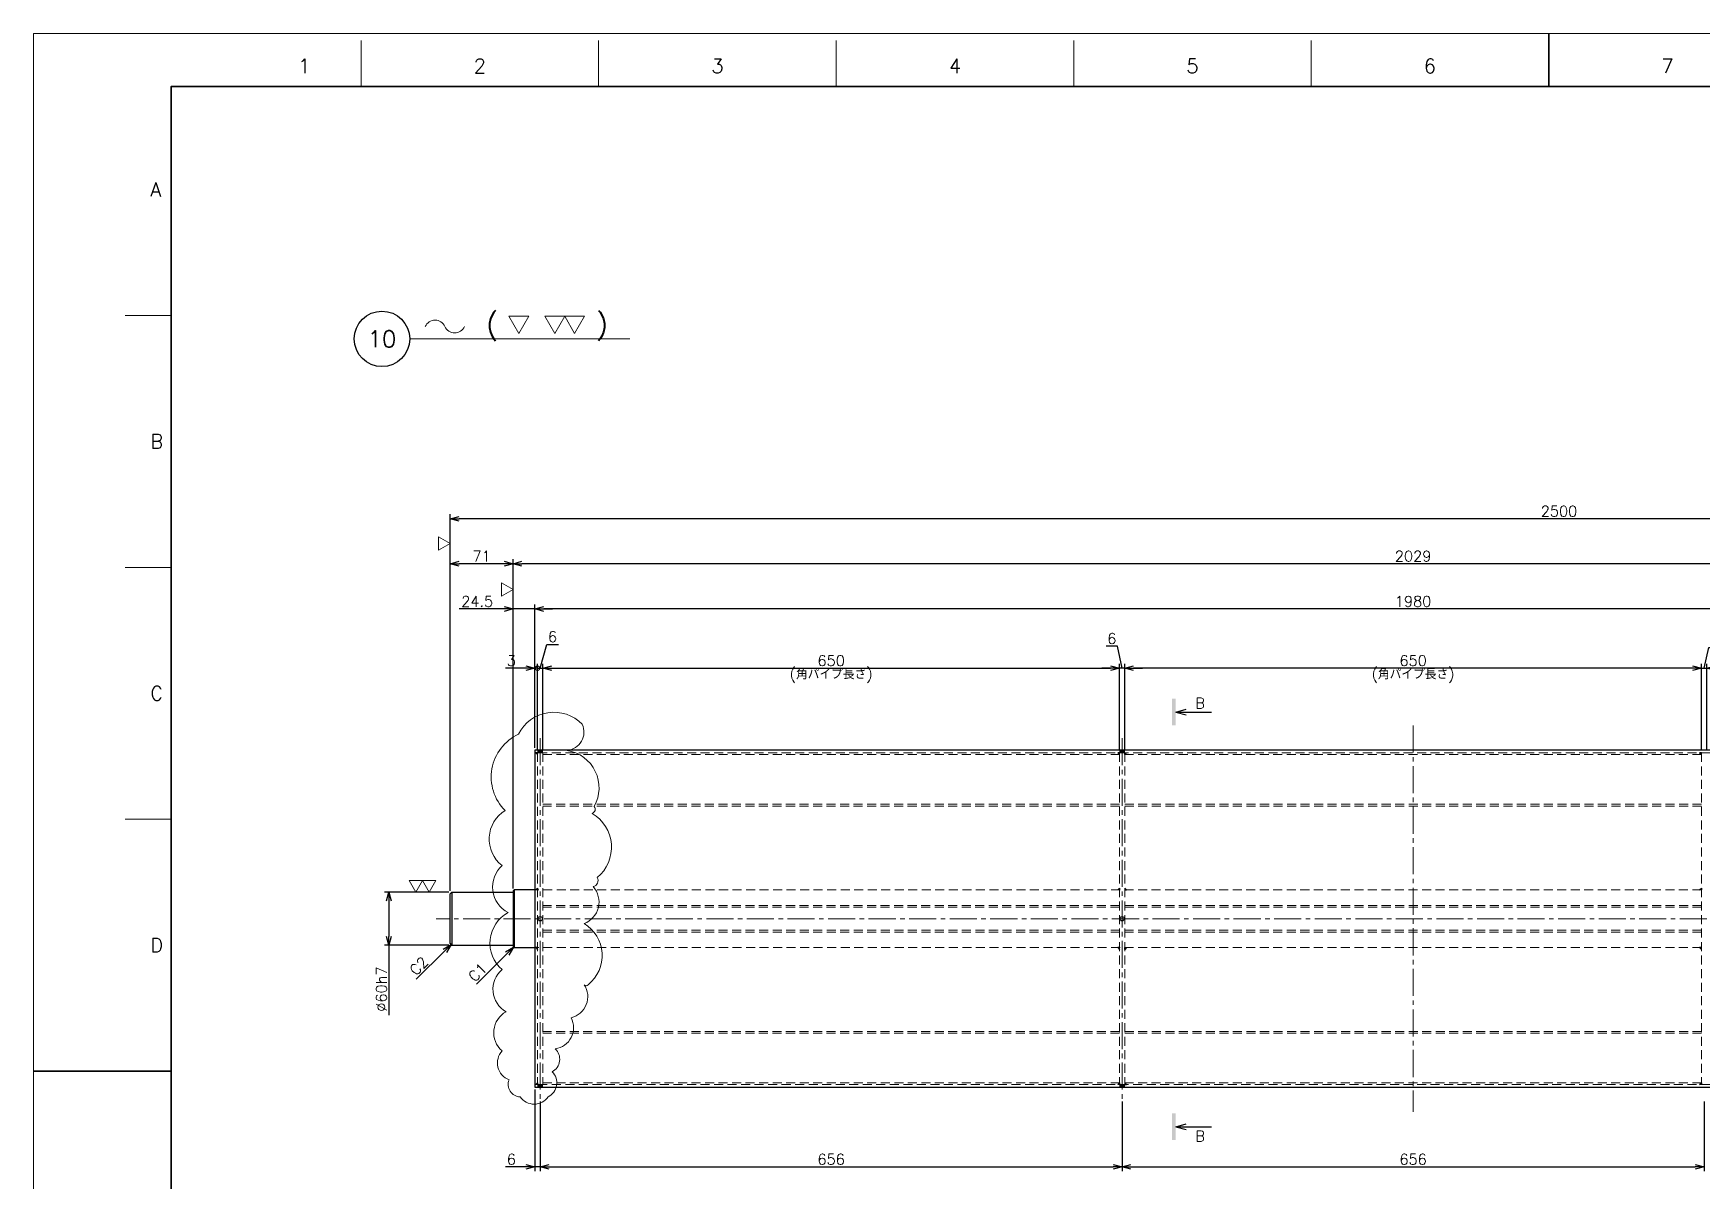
# Model space of a CAD drawing. Header units: millimetres. Extents: x 0 to 3313, y -19 to 2332.
# Drawn here: x 0 to 1881, y 1038 to 2332 of the extents above; entities that cross this region are included whole.
import ezdxf
from ezdxf import colors
from ezdxf.entities.mleader import LeaderData, LeaderLine
from ezdxf.enums import TextEntityAlignment as Align
from ezdxf.math import Vec2, Vec3

# ---------------------------------------------------------------- set-up
doc = ezdxf.new("R2010")
doc.units = ezdxf.units.MM
doc.header["$LTSCALE"] = 1.6
doc.header["$PDMODE"] = 99
doc.header["$PDSIZE"] = 1
doc.linetypes.add('CENTER2', pattern=[28.575, 19.05, -3.175, 3.175, -3.175])
doc.linetypes.add('HIDDEN', pattern=[9.525, 6.35, -3.175])
for name, color, linetype, lineweight in [('02_SLIM', 4, 'Continuous', 13), ('04_HIDDEN', 2, 'HIDDEN', 13), ('05_CENTER', 4, 'CENTER2', 13), ('07_TEXT', 3, 'Continuous', 13), ('08_DIM', 3, 'Continuous', 13), ('90_FRAME', 5, 'Continuous', 35)]:
    doc.layers.add(name, color=color, linetype=linetype, lineweight=lineweight)
doc.layers.add('91_BLANK', color=5, linetype='Continuous', lineweight=0, plot=False)
doc.styles.add('KSS_TXT', font='txt.shx', dxfattribs={"bigfont": 'extfont2.shx'})
doc.styles.get("Standard").update_dxf_attribs({"font": 'txt.shx', "bigfont": 'extfont2.shx'})
doc.dimstyles.new('KSS_DIM', dxfattribs={"dimscale": 4, "dimtxt": 3, "dimasz": 2.5, "dimexe": 1.25, "dimexo": 0.625, "dimtad": 1, "dimdsep": 46, "dimtxsty": 'KSS_TXT', "dimblk": 'OPEN30', "dimcen": 0, "dimazin": 2, "dimtfac": 0.75, "dimtmove": 0, "dimatfit": 3, "dimldrblk": 'OPEN30', "dimfxl": 1.25, "dimtolj": 1, "dimarcsym": 0})

# ---------------------------------------------------------------- blocks, each defined once
blk = doc.blocks.new('AM_BALLOON1')
at = {"transparency": 16777216}
blk.add_circle((0, 0), 5, dxfattribs=at)
blk.add_attdef('B_NUMBER', text='', height=3, dxfattribs=at).set_placement((0, 0), align=Align.MIDDLE_CENTER)
blk = doc.blocks.new('_OPEN')
at = {"color": 0, "linetype": 'ByBlock'}
for p, q in [((-1, 0.17), (0, 0)), ((0, 0), (-1, -0.17)), ((0, 0), (-1, 0))]:
    blk.add_line(p, q, dxfattribs=at)
blk = doc.blocks.new('A$C67F20274_1_1')
h = blk.add_hatch(color=3)
h.dxf.hatch_style = 1
h.paths.add_polyline_path([(0, -2), (0, 0), (-2, 0)])
at = {"color": 3}
blk.add_lwpolyline([(0, 0), (-2, 0), (-2, 0), (0, -2)], close=True, dxfattribs=at)
blk = doc.blocks.new('_Open30')
at = {"color": 0, "linetype": 'ByBlock', "lineweight": -2}
for p, q in [((-1, 0.27), (0, 0)), ((0, 0), (-1, -0.27)), ((0, 0), (-1, 0))]:
    blk.add_line(p, q, dxfattribs=at)
blk = doc.blocks.new('*D155')
at = {"layer": '08_DIM', "color": 0, "lineweight": -2, "transparency": 16777216}
for p, q in [((540.8, 1367.6), (540.8, 1738.8)), ((2559.8, 1733.8), (550.8, 1733.8)), ((2569.8, 1367.6), (2569.8, 1738.8))]:
    blk.add_line(p, q, dxfattribs=at)
at = {"layer": 'Defpoints', "color": 0, "transparency": 16777216}
for p in [(540.8, 1733.8), (540.8, 1365.1), (2569.8, 1365.1)]:
    blk.add_point(p, dxfattribs=at)
at = {"layer": '08_DIM', "color": 0, "lineweight": -2, "transparency": 16777216, "xscale": 10, "yscale": 10, "zscale": 10, "rotation": 180}
blk.add_blockref('_Open30', (540.8, 1733.8), dxfattribs=at)
at = {"layer": '08_DIM', "color": 0, "lineweight": -2, "transparency": 16777216, "xscale": 10, "yscale": 10, "zscale": 10}
blk.add_blockref('_Open30', (2569.8, 1733.8), dxfattribs=at)
at = {"layer": '08_DIM', "color": 0, "transparency": 16777216, "insert": (1555.3, 1742.3), "char_height": 12, "attachment_point": 5, "style": 'KSS_TXT'}
blk.add_mtext('\\A1;2029', dxfattribs=at)
blk = doc.blocks.new('*D158')
at = {"layer": '08_DIM', "color": 0, "lineweight": -2, "transparency": 16777216}
for p, q in [((469.8, 1365.1), (469.8, 1789.5)), ((2969.8, 1364), (2969.8, 1789.5)), ((2959.8, 1784.5), (479.8, 1784.5))]:
    blk.add_line(p, q, dxfattribs=at)
at = {"layer": 'Defpoints', "color": 0, "transparency": 16777216}
for p in [(469.8, 1784.5), (469.8, 1362.6), (2969.8, 1361.5)]:
    blk.add_point(p, dxfattribs=at)
at = {"layer": '08_DIM', "color": 0, "lineweight": -2, "transparency": 16777216, "xscale": 10, "yscale": 10, "zscale": 10, "rotation": 180}
blk.add_blockref('_Open30', (469.8, 1784.5), dxfattribs=at)
at = {"layer": '08_DIM', "color": 0, "lineweight": -2, "transparency": 16777216, "xscale": 10, "yscale": 10, "zscale": 10}
blk.add_blockref('_Open30', (2969.8, 1784.5), dxfattribs=at)
at = {"layer": '08_DIM', "color": 0, "transparency": 16777216, "insert": (1719.8, 1793), "char_height": 12, "attachment_point": 5, "style": 'KSS_TXT'}
blk.add_mtext('\\A1;2500', dxfattribs=at)
blk = doc.blocks.new('*D160')
at = {"layer": '08_DIM', "color": 0, "lineweight": -2, "transparency": 16777216}
for p, q in [((565.3, 1526.1), (565.3, 1687.8)), ((2535.3, 1682.8), (575.3, 1682.8)), ((2545.3, 1526.1), (2545.3, 1687.8))]:
    blk.add_line(p, q, dxfattribs=at)
at = {"layer": 'Defpoints', "color": 0, "transparency": 16777216}
for p in [(565.3, 1682.8), (565.3, 1523.6), (2545.3, 1523.6)]:
    blk.add_point(p, dxfattribs=at)
at = {"layer": '08_DIM', "color": 0, "lineweight": -2, "transparency": 16777216, "xscale": 10, "yscale": 10, "zscale": 10, "rotation": 180}
blk.add_blockref('_Open30', (565.3, 1682.8), dxfattribs=at)
at = {"layer": '08_DIM', "color": 0, "lineweight": -2, "transparency": 16777216, "xscale": 10, "yscale": 10, "zscale": 10}
blk.add_blockref('_Open30', (2545.3, 1682.8), dxfattribs=at)
at = {"layer": '08_DIM', "color": 0, "transparency": 16777216, "insert": (1555.3, 1691.3), "char_height": 12, "attachment_point": 5, "style": 'KSS_TXT'}
blk.add_mtext('\\A1;1980', dxfattribs=at)
blk = doc.blocks.new('_DotSmall')
at = {"color": 0, "linetype": 'ByBlock', "const_width": 0.5}
blk.add_lwpolyline([(-0.0625, 0, 1), (0.0625, 0, 1)], format="xyb", close=True, dxfattribs=at)
blk = doc.blocks.new('*D162')
at = {"layer": '08_DIM', "color": 0, "lineweight": -2, "transparency": 16777216}
for p, q in [((565.3, 1526.1), (565.3, 1621)), ((568.3, 1523.1), (568.3, 1621)), ((555.3, 1616), (532.3, 1616)), ((568.3, 1616), (565.3, 1616)), ((568.3, 1616), (578.3, 1616))]:
    blk.add_line(p, q, dxfattribs=at)
at = {"layer": 'Defpoints', "color": 0, "transparency": 16777216}
for p in [(565.3, 1616), (565.3, 1523.6), (568.3, 1520.6)]:
    blk.add_point(p, dxfattribs=at)
at = {"layer": '08_DIM', "color": 0, "lineweight": -2, "transparency": 16777216, "xscale": 10, "yscale": 10, "zscale": 10}
blk.add_blockref('_Open30', (565.3, 1616), dxfattribs=at)
at = {"layer": '08_DIM', "color": 0, "lineweight": -2, "transparency": 16777216, "xscale": 10, "yscale": 10, "zscale": 10, "rotation": 180}
blk.add_blockref('_DotSmall', (568.3, 1616), dxfattribs=at)
at = {"layer": '08_DIM', "color": 0, "transparency": 16777216, "insert": (538.8, 1624.5), "char_height": 12, "attachment_point": 5, "style": 'KSS_TXT'}
blk.add_mtext('\\A1;3', dxfattribs=at)
blk = doc.blocks.new('*D163')
at = {"layer": '08_DIM', "color": 0, "lineweight": -2, "transparency": 16777216}
for p, q in [((468.3, 1363.6), (395.8, 1363.6)), ((400.8, 1353.6), (400.8, 1313.6)), ((468.3, 1303.6), (395.8, 1303.6)), ((400.8, 1303.6), (400.8, 1224.7))]:
    blk.add_line(p, q, dxfattribs=at)
at = {"layer": 'Defpoints', "color": 0, "transparency": 16777216}
for p in [(400.8, 1363.6), (470.8, 1363.6), (470.8, 1303.6)]:
    blk.add_point(p, dxfattribs=at)
at = {"layer": '08_DIM', "color": 0, "lineweight": -2, "transparency": 16777216, "xscale": 10, "yscale": 10, "zscale": 10}
for p, rotation in [((400.8, 1363.6), 90), ((400.8, 1303.6), 270)]:
    blk.add_blockref('_Open30', p, dxfattribs=dict(at, rotation=rotation))
at = {"layer": '08_DIM', "color": 0, "transparency": 16777216, "insert": (392.3, 1254.2), "char_height": 12, "attachment_point": 5, "rotation": 90, "style": 'KSS_TXT'}
blk.add_mtext('\\A1;%%C60h7', dxfattribs=at)
blk = doc.blocks.new('*D164')
at = {"layer": '08_DIM', "color": 0, "lineweight": -2, "transparency": 16777216}
for p, q in [((469.8, 1365.1), (469.8, 1738.8)), ((530.8, 1733.8), (479.8, 1733.8)), ((540.8, 1367.6), (540.8, 1738.8))]:
    blk.add_line(p, q, dxfattribs=at)
at = {"layer": 'Defpoints', "color": 0, "transparency": 16777216}
for p in [(469.8, 1733.8), (469.8, 1362.6), (540.8, 1365.1)]:
    blk.add_point(p, dxfattribs=at)
at = {"layer": '08_DIM', "color": 0, "lineweight": -2, "transparency": 16777216, "xscale": 10, "yscale": 10, "zscale": 10, "rotation": 180}
blk.add_blockref('_Open30', (469.8, 1733.8), dxfattribs=at)
at = {"layer": '08_DIM', "color": 0, "lineweight": -2, "transparency": 16777216, "xscale": 10, "yscale": 10, "zscale": 10}
blk.add_blockref('_Open30', (540.8, 1733.8), dxfattribs=at)
at = {"layer": '08_DIM', "color": 0, "transparency": 16777216, "insert": (505.3, 1742.3), "char_height": 12, "attachment_point": 5, "style": 'KSS_TXT'}
blk.add_mtext('\\A1;71', dxfattribs=at)
blk = doc.blocks.new('*D165')
at = {"layer": '08_DIM', "color": 0, "lineweight": -2, "transparency": 16777216}
for p, q in [((571.3, 1616), (578.8, 1642.9)), ((578.8, 1642.9), (591.8, 1642.9)), ((568.3, 1523.1), (568.3, 1621)), ((574.3, 1523.1), (574.3, 1621)), ((568.3, 1616), (558.3, 1616)), ((568.3, 1616), (574.3, 1616)), ((568.3, 1616), (574.3, 1616)), ((584.3, 1616), (594.3, 1616))]:
    blk.add_line(p, q, dxfattribs=at)
at = {"layer": 'Defpoints', "color": 0, "transparency": 16777216}
for p in [(574.3, 1616), (568.3, 1520.6), (574.3, 1520.6)]:
    blk.add_point(p, dxfattribs=at)
at = {"layer": '08_DIM', "color": 0, "lineweight": -2, "transparency": 16777216, "xscale": 10, "yscale": 10, "zscale": 10}
blk.add_blockref('_DotSmall', (568.3, 1616), dxfattribs=at)
at = {"layer": '08_DIM', "color": 0, "lineweight": -2, "transparency": 16777216, "xscale": 10, "yscale": 10, "zscale": 10, "rotation": 180}
blk.add_blockref('_Open30', (574.3, 1616), dxfattribs=at)
at = {"layer": '08_DIM', "color": 0, "transparency": 16777216, "insert": (585.3, 1651.4), "char_height": 12, "attachment_point": 5, "style": 'KSS_TXT'}
blk.add_mtext('\\A1;6', dxfattribs=at)
blk = doc.blocks.new('*D166')
at = {"layer": '08_DIM', "color": 0, "lineweight": -2, "transparency": 16777216}
for p, q in [((1883.3, 1616), (1888.7, 1639.5)), ((1888.7, 1639.5), (1901.7, 1639.5)), ((1880.3, 1523.1), (1880.3, 1621)), ((1886.3, 1523.1), (1886.3, 1621)), ((1870.3, 1616), (1860.3, 1616)), ((1880.3, 1616), (1886.3, 1616)), ((1880.3, 1616), (1886.3, 1616)), ((1896.3, 1616), (1906.3, 1616))]:
    blk.add_line(p, q, dxfattribs=at)
at = {"layer": 'Defpoints', "color": 0, "transparency": 16777216}
for p in [(1886.3, 1616), (1880.3, 1520.6), (1886.3, 1520.6)]:
    blk.add_point(p, dxfattribs=at)
at = {"layer": '08_DIM', "color": 0, "lineweight": -2, "transparency": 16777216, "xscale": 10, "yscale": 10, "zscale": 10}
blk.add_blockref('_Open30', (1880.3, 1616), dxfattribs=at)
at = {"layer": '08_DIM', "color": 0, "lineweight": -2, "transparency": 16777216, "xscale": 10, "yscale": 10, "zscale": 10, "rotation": 180}
blk.add_blockref('_Open30', (1886.3, 1616), dxfattribs=at)
at = {"layer": '08_DIM', "color": 0, "transparency": 16777216, "insert": (1895.2, 1648), "char_height": 12, "attachment_point": 5, "style": 'KSS_TXT'}
blk.add_mtext('\\A1;6', dxfattribs=at)
blk = doc.blocks.new('*D171')
at = {"layer": '08_DIM', "color": 0, "lineweight": -2, "transparency": 16777216}
for p, q in [((1222.2, 1640.9), (1209.2, 1640.9)), ((1227.3, 1616), (1222.2, 1640.9)), ((1224.3, 1523.1), (1224.3, 1621)), ((1230.3, 1523.1), (1230.3, 1621)), ((1214.3, 1616), (1204.3, 1616)), ((1230.3, 1616), (1224.3, 1616)), ((1230.3, 1616), (1224.3, 1616)), ((1240.3, 1616), (1250.3, 1616))]:
    blk.add_line(p, q, dxfattribs=at)
at = {"layer": 'Defpoints', "color": 0, "transparency": 16777216}
for p in [(1224.3, 1616), (1224.3, 1520.6), (1230.3, 1520.6)]:
    blk.add_point(p, dxfattribs=at)
at = {"layer": '08_DIM', "color": 0, "lineweight": -2, "transparency": 16777216, "xscale": 10, "yscale": 10, "zscale": 10}
blk.add_blockref('_Open30', (1224.3, 1616), dxfattribs=at)
at = {"layer": '08_DIM', "color": 0, "lineweight": -2, "transparency": 16777216, "xscale": 10, "yscale": 10, "zscale": 10, "rotation": 180}
blk.add_blockref('_Open30', (1230.3, 1616), dxfattribs=at)
at = {"layer": '08_DIM', "color": 0, "transparency": 16777216, "insert": (1215.7, 1649.4), "char_height": 12, "attachment_point": 5, "style": 'KSS_TXT'}
blk.add_mtext('\\A1;6', dxfattribs=at)
blk = doc.blocks.new('*D173')
at = {"layer": '08_DIM', "color": 0, "lineweight": -2, "transparency": 16777216}
for p, q in [((1230.3, 1523.1), (1230.3, 1621)), ((1880.3, 1523.1), (1880.3, 1621)), ((1870.3, 1616), (1240.3, 1616))]:
    blk.add_line(p, q, dxfattribs=at)
at = {"layer": 'Defpoints', "color": 0, "transparency": 16777216}
for p in [(1230.3, 1616), (1230.3, 1520.6), (1880.3, 1520.6)]:
    blk.add_point(p, dxfattribs=at)
at = {"layer": '08_DIM', "color": 0, "lineweight": -2, "transparency": 16777216, "xscale": 10, "yscale": 10, "zscale": 10, "rotation": 180}
blk.add_blockref('_Open30', (1230.3, 1616), dxfattribs=at)
at = {"layer": '08_DIM', "color": 0, "lineweight": -2, "transparency": 16777216, "xscale": 10, "yscale": 10, "zscale": 10}
blk.add_blockref('_Open30', (1880.3, 1616), dxfattribs=at)
at = {"layer": '08_DIM', "color": 0, "transparency": 16777216, "char_height": 12, "attachment_point": 5, "style": 'KSS_TXT'}
for s, insert in [('\\A1;(角パイプ長さ)', (1555.3, 1607.5)), ('\\A1;650', (1555.3, 1624.5))]:
    blk.add_mtext(s, dxfattribs=dict(at, insert=insert))
blk = doc.blocks.new('*D174')
at = {"layer": '08_DIM', "color": 0, "lineweight": -2, "transparency": 16777216}
for p, q in [((574.3, 1523.1), (574.3, 1621)), ((1224.3, 1523.1), (1224.3, 1621)), ((584.3, 1616), (1214.3, 1616))]:
    blk.add_line(p, q, dxfattribs=at)
at = {"layer": 'Defpoints', "color": 0, "transparency": 16777216}
for p in [(1224.3, 1616), (574.3, 1520.6), (1224.3, 1520.6)]:
    blk.add_point(p, dxfattribs=at)
at = {"layer": '08_DIM', "color": 0, "lineweight": -2, "transparency": 16777216, "xscale": 10, "yscale": 10, "zscale": 10, "rotation": 180}
blk.add_blockref('_Open30', (574.3, 1616), dxfattribs=at)
at = {"layer": '08_DIM', "color": 0, "lineweight": -2, "transparency": 16777216, "xscale": 10, "yscale": 10, "zscale": 10}
blk.add_blockref('_Open30', (1224.3, 1616), dxfattribs=at)
at = {"layer": '08_DIM', "color": 0, "transparency": 16777216, "char_height": 12, "attachment_point": 5, "style": 'KSS_TXT'}
for s, insert in [('\\A1;(角パイプ長さ)', (899.3, 1607.5)), ('\\A1;650', (899.3, 1624.5))]:
    blk.add_mtext(s, dxfattribs=dict(at, insert=insert))
blk = doc.blocks.new('*D175')
at = {"layer": '08_DIM', "color": 0, "lineweight": -2, "transparency": 16777216}
for p, q in [((530.8, 1682.8), (479.8, 1682.8)), ((540.8, 1367.6), (540.8, 1687.8)), ((565.3, 1682.8), (540.8, 1682.8)), ((565.3, 1526.1), (565.3, 1687.8)), ((575.3, 1682.8), (585.3, 1682.8))]:
    blk.add_line(p, q, dxfattribs=at)
at = {"layer": 'Defpoints', "color": 0, "transparency": 16777216}
for p in [(540.8, 1682.8), (565.3, 1523.6), (540.8, 1365.1)]:
    blk.add_point(p, dxfattribs=at)
at = {"layer": '08_DIM', "color": 0, "lineweight": -2, "transparency": 16777216, "xscale": 10, "yscale": 10, "zscale": 10}
blk.add_blockref('_Open30', (540.8, 1682.8), dxfattribs=at)
at = {"layer": '08_DIM', "color": 0, "lineweight": -2, "transparency": 16777216, "xscale": 10, "yscale": 10, "zscale": 10, "rotation": 180}
blk.add_blockref('_Open30', (565.3, 1682.8), dxfattribs=at)
at = {"layer": '08_DIM', "color": 0, "transparency": 16777216, "insert": (500.3, 1691.3), "char_height": 12, "attachment_point": 5, "style": 'KSS_TXT'}
blk.add_mtext('\\A1;24.5', dxfattribs=at)
blk = doc.blocks.new('*D179')
at = {"layer": '08_DIM', "color": 0, "lineweight": -2, "transparency": 16777216}
blk.add_line((534.2, 1294.5), (499.4, 1259.7), dxfattribs=at)
at = {"layer": 'Defpoints', "color": 0, "transparency": 16777216}
for p in [(541.3, 1301.6), (472.4, 1232.6), (472.4, 1232.6)]:
    blk.add_point(p, dxfattribs=at)
at = {"layer": '08_DIM', "color": 0, "lineweight": -2, "transparency": 16777216, "xscale": 10, "yscale": 10, "zscale": 10, "rotation": 44.99999999999979}
blk.add_blockref('_Open30', (541.3, 1301.6), dxfattribs=at)
at = {"layer": '08_DIM', "color": 0, "transparency": 16777216, "insert": (500.8, 1273.1), "char_height": 12, "attachment_point": 5, "rotation": 45, "style": 'KSS_TXT'}
blk.add_mtext('\\A1;C1', dxfattribs=at)
blk = doc.blocks.new('*D180')
at = {"layer": '08_DIM', "color": 0, "lineweight": -2, "transparency": 16777216}
blk.add_line((463.7, 1297.5), (431.7, 1265.5), dxfattribs=at)
at = {"layer": 'Defpoints', "color": 0, "transparency": 16777216}
for p in [(470.8, 1304.6), (410.3, 1244), (410.3, 1244)]:
    blk.add_point(p, dxfattribs=at)
at = {"layer": '08_DIM', "color": 0, "lineweight": -2, "transparency": 16777216, "xscale": 10, "yscale": 10, "zscale": 10, "rotation": 45.0000000000002}
blk.add_blockref('_Open30', (470.8, 1304.6), dxfattribs=at)
at = {"layer": '08_DIM', "color": 0, "transparency": 16777216, "insert": (434.5, 1280.3), "char_height": 12, "attachment_point": 5, "rotation": 45, "style": 'KSS_TXT'}
blk.add_mtext('\\A1;C2', dxfattribs=at)
blk = doc.blocks.new('p1ba02')
for p, q in [((-1.5, 2.6), (1.5, 2.6)), ((0, 0), (-1.5, 2.6)), ((1.5, 2.6), (0, 0)), ((3, 0), (1.5, 2.6)), ((1.5, 2.6), (4.5, 2.6)), ((4.5, 2.6), (3, 0))]:
    blk.add_line(p, q)
blk = doc.blocks.new('p1ba01')
for p, q in [((0, 0), (-1.5, 2.6)), ((-1.5, 2.6), (1.5, 2.6)), ((1.5, 2.6), (0, 0))]:
    blk.add_line(p, q)
blk = doc.blocks.new('seca02')
for q in [(3.5, 0.8), (3.5, -0.8), (10.64, 0)]:
    blk.add_line((0.5, 0), q)
blk.add_solid([(-0.5, 3.76), (-0.5, -3.76), (0.5, 3.76), (0.5, -3.76)])
blk.add_attdef('A', text='', height=3).set_placement((7.37, 2.5), align=Align.MIDDLE)
blk = doc.blocks.new('p1ba05')
for centre, start, end in [((-2.95, 0.29), 24.2276, 155.5758), ((0, 1.62), 204.2276, 335.5758)]:
    blk.add_arc(centre, 1.62, start, end)
blk = doc.blocks.new('*D183')
at = {"layer": '08_DIM', "color": 0, "lineweight": -2, "transparency": 16777216}
for p, q in [((565.3, 1141.1), (565.3, 1048.9)), ((571.3, 1127.5), (571.3, 1048.9)), ((555.3, 1053.9), (532.3, 1053.9)), ((571.3, 1053.9), (565.3, 1053.9)), ((581.3, 1053.9), (591.3, 1053.9))]:
    blk.add_line(p, q, dxfattribs=at)
at = {"layer": 'Defpoints', "color": 0, "transparency": 16777216}
for p in [(565.3, 1143.6), (571.3, 1130), (565.3, 1053.9)]:
    blk.add_point(p, dxfattribs=at)
at = {"layer": '08_DIM', "color": 0, "lineweight": -2, "transparency": 16777216, "xscale": 10, "yscale": 10, "zscale": 10}
blk.add_blockref('_Open30', (565.3, 1053.9), dxfattribs=at)
at = {"layer": '08_DIM', "color": 0, "lineweight": -2, "transparency": 16777216, "xscale": 10, "yscale": 10, "zscale": 10, "rotation": 180}
blk.add_blockref('_Open30', (571.3, 1053.9), dxfattribs=at)
at = {"layer": '08_DIM', "color": 0, "transparency": 16777216, "insert": (538.8, 1062.4), "char_height": 12, "attachment_point": 5, "style": 'KSS_TXT'}
blk.add_mtext('\\A1;6', dxfattribs=at)
blk = doc.blocks.new('*D184')
at = {"layer": '08_DIM', "color": 0, "lineweight": -2, "transparency": 16777216}
for p, q in [((571.3, 1127.5), (571.3, 1048.9)), ((1227.3, 1127.5), (1227.3, 1048.9)), ((581.3, 1053.9), (1217.3, 1053.9))]:
    blk.add_line(p, q, dxfattribs=at)
at = {"layer": 'Defpoints', "color": 0, "transparency": 16777216}
for p in [(571.3, 1130), (1227.3, 1130), (1227.3, 1053.9)]:
    blk.add_point(p, dxfattribs=at)
at = {"layer": '08_DIM', "color": 0, "lineweight": -2, "transparency": 16777216, "xscale": 10, "yscale": 10, "zscale": 10, "rotation": 180}
blk.add_blockref('_Open30', (571.3, 1053.9), dxfattribs=at)
at = {"layer": '08_DIM', "color": 0, "lineweight": -2, "transparency": 16777216, "xscale": 10, "yscale": 10, "zscale": 10}
blk.add_blockref('_Open30', (1227.3, 1053.9), dxfattribs=at)
at = {"layer": '08_DIM', "color": 0, "transparency": 16777216, "insert": (899.3, 1062.4), "char_height": 12, "attachment_point": 5, "style": 'KSS_TXT'}
blk.add_mtext('\\A1;656', dxfattribs=at)
blk = doc.blocks.new('*D185')
at = {"layer": '08_DIM', "color": 0, "lineweight": -2, "transparency": 16777216}
for p, q in [((1227.3, 1127.5), (1227.3, 1048.9)), ((1883.3, 1127.5), (1883.3, 1048.9)), ((1237.3, 1053.9), (1873.3, 1053.9))]:
    blk.add_line(p, q, dxfattribs=at)
at = {"layer": 'Defpoints', "color": 0, "transparency": 16777216}
for p in [(1227.3, 1130), (1883.3, 1130), (1883.3, 1053.9)]:
    blk.add_point(p, dxfattribs=at)
at = {"layer": '08_DIM', "color": 0, "lineweight": -2, "transparency": 16777216, "xscale": 10, "yscale": 10, "zscale": 10, "rotation": 180}
blk.add_blockref('_Open30', (1227.3, 1053.9), dxfattribs=at)
at = {"layer": '08_DIM', "color": 0, "lineweight": -2, "transparency": 16777216, "xscale": 10, "yscale": 10, "zscale": 10}
blk.add_blockref('_Open30', (1883.3, 1053.9), dxfattribs=at)
at = {"layer": '08_DIM', "color": 0, "transparency": 16777216, "insert": (1555.3, 1062.4), "char_height": 12, "attachment_point": 5, "style": 'KSS_TXT'}
blk.add_mtext('\\A1;656', dxfattribs=at)

msp = doc.modelspace()

# ---------------------------------------------------------------- hatches: boundary and pattern name
h = msp.add_hatch(color=3)
h.dxf.hatch_style = 1
h.paths.add_polyline_path([(573.819, 1520.563), (573.819, 1522.776, -0.11176047), (571.319, 1522.211), (571.319, 1520.563)])
h.paths.add_polyline_path([(571.319, 1520.563), (571.319, 1522.211, -0.11176198), (568.819, 1522.776), (568.819, 1520.563)])
h = msp.add_hatch(color=3)
h.dxf.hatch_style = 1
h.paths.add_polyline_path([(1229.819, 1520.563), (1229.819, 1522.776, -0.11176047), (1227.319, 1522.211), (1227.319, 1520.563)])
h.paths.add_polyline_path([(1227.319, 1520.563), (1227.319, 1522.211, -0.11176198), (1224.819, 1522.776), (1224.819, 1520.563)])
h = msp.add_hatch(color=3)
h.dxf.hatch_style = 1
h.paths.add_polyline_path([(568.819, 1146.563), (568.819, 1144.35, -0.11176047), (571.319, 1144.916), (571.319, 1146.563)])
h.paths.add_polyline_path([(571.319, 1146.563), (571.319, 1144.916, -0.11176198), (573.819, 1144.35), (573.819, 1146.563)])
h = msp.add_hatch(color=3)
h.dxf.hatch_style = 1
h.paths.add_polyline_path([(1224.819, 1146.563), (1224.819, 1144.35, -0.11176047), (1227.319, 1144.916), (1227.319, 1146.563)])
h.paths.add_polyline_path([(1227.319, 1146.563), (1227.319, 1144.916, -0.11176198), (1229.819, 1144.35), (1229.819, 1146.563)])

# ---------------------------------------------------------------- linework, layer by layer
at = {"color": 0}
for p, q in [((471.819, 1363.563), (469.819, 1361.563)), ((469.819, 1305.563), (469.819, 1361.563)), ((471.819, 1363.563), (540.819, 1363.563)), ((471.819, 1363.563), (471.819, 1303.563)), ((541.819, 1366.063), (540.819, 1365.063)), ((540.819, 1365.063), (540.819, 1302.063)), ((565.319, 1366.063), (541.819, 1366.063)), ((541.819, 1366.063), (541.819, 1301.063)), ((469.819, 1305.563), (471.819, 1303.563)), ((540.819, 1303.563), (471.819, 1303.563)), ((541.819, 1301.063), (540.819, 1302.063)), ((541.819, 1301.063), (565.319, 1301.063))]:
    msp.add_line(p, q, dxfattribs=at)
msp.add_lwpolyline([(2545.319, 1523.563), (565.319, 1523.563), (565.319, 1143.563), (2545.319, 1143.563)], close=True, dxfattribs=at)
for centre in [(571.319, 1333.563), (1227.319, 1333.563)]:
    msp.add_circle(centre, 2.5)
at = {"color": 3}
for centre, start, end in [((571.319, 1528.016), 244.492066, 295.507934), ((1227.319, 1528.016), 244.492066, 295.507934), ((571.319, 1139.11), 64.492066, 115.507934), ((1227.319, 1139.11), 64.492066, 115.507934)]:
    msp.add_arc(centre, 5.805, start, end, dxfattribs=at)
at = {"layer": '02_SLIM', "color": 1}
msp.add_lwpolyline([(546.934, 1541.638, -0.52056705), (618.665, 1552.727, -0.52056705), (618.665, 1552.727, -0.52056705), (601.725, 1523.376, -0.52056705), (632.218, 1460.159, -0.52056705), (632.218, 1460.159, -0.52056705), (629.959, 1452.257, -0.52056705), (635.606, 1380.009, -0.52056705), (635.606, 1380.009, -0.52056705), (631.089, 1369.849, -0.52056705), (620.924, 1328.08, -0.52056705), (625.442, 1259.219, -0.52056705), (625.442, 1259.219, -0.52056705), (620.924, 1259.219, -0.52056705), (606.242, 1221.966, -0.52056705), (588.172, 1186.97, -0.52056705), (584.784, 1161.006, -0.52056705), (580.267, 1132.784, -0.52056705), (548.645, 1132.784, -0.52056705), (536.221, 1151.975, -0.52056705), (528.316, 1184.713, -0.52056705), (532.833, 1228.739, -0.52056705), (528.316, 1276.152, -0.52056705), (535.092, 1340.498, -0.52056705), (528.316, 1393.555, -0.52056705), (531.704, 1455.643, -0.52056705)], format="xyb", close=True, dxfattribs=at)
at = {"layer": '04_HIDDEN'}
for p, q in [((568.819, 1523.563), (568.819, 1520.563)), ((573.819, 1523.563), (573.819, 1520.563)), ((1224.819, 1523.563), (1224.819, 1520.563)), ((1229.819, 1523.563), (1229.819, 1520.563)), ((2545.319, 1520.563), (565.319, 1520.563)), ((568.319, 1520.563), (568.319, 1146.563)), ((574.319, 1520.563), (574.319, 1146.563)), ((574.319, 1518.563), (1224.319, 1518.563)), ((1224.319, 1520.563), (1224.319, 1146.563)), ((1230.319, 1520.563), (1230.319, 1146.563)), ((1880.319, 1518.563), (1230.319, 1518.563)), ((1880.319, 1520.563), (1880.319, 1146.563)), ((1224.319, 1462.563), (574.319, 1462.563)), ((1224.319, 1460.563), (574.319, 1460.563)), ((1230.319, 1462.563), (1880.319, 1462.563)), ((1230.319, 1460.563), (1880.319, 1460.563)), ((1880.319, 1366.063), (565.319, 1366.063)), ((1224.319, 1348.563), (574.319, 1348.563)), ((1224.319, 1346.563), (574.319, 1346.563)), ((1230.319, 1348.563), (1880.319, 1348.563)), ((1230.319, 1346.563), (1880.319, 1346.563)), ((574.319, 1320.563), (1224.319, 1320.563)), ((574.319, 1318.563), (1224.319, 1318.563)), ((1880.319, 1320.563), (1230.319, 1320.563)), ((1880.319, 1318.563), (1230.319, 1318.563)), ((1880.319, 1301.063), (565.319, 1301.063)), ((1224.319, 1206.563), (574.319, 1206.563)), ((1224.319, 1204.563), (574.319, 1204.563)), ((1230.319, 1206.563), (1880.319, 1206.563)), ((1230.319, 1204.563), (1880.319, 1204.563)), ((574.319, 1148.563), (1224.319, 1148.563)), ((1880.319, 1148.563), (1230.319, 1148.563)), ((2545.319, 1146.563), (565.319, 1146.563)), ((568.819, 1143.563), (568.819, 1146.563)), ((573.819, 1143.563), (573.819, 1146.563)), ((1224.819, 1143.563), (1224.819, 1146.563)), ((1229.819, 1143.563), (1229.819, 1146.563))]:
    msp.add_line(p, q, dxfattribs=at)
at = {"layer": '05_CENTER'}
for p, q in [((1555.319, 1551.346), (1555.319, 1115.78)), ((571.319, 1537.115), (571.319, 1130.012)), ((1227.319, 1537.115), (1227.319, 1130.012)), ((2983.722, 1333.563), (454.049, 1333.563))]:
    msp.add_line(p, q, dxfattribs=at)
at = {"layer": '08_DIM'}
msp.add_line((424.251, 1987.232), (672.543, 1987.232), dxfattribs=at)
at = {"layer": '90_FRAME', "color": 4, "lineweight": 13}
for p, q in [((369.502, 2271.831), (369.502, 2323.679)), ((637.235, 2271.831), (637.235, 2323.679)), ((904.969, 2271.831), (904.969, 2323.679)), ((1172.702, 2271.831), (1172.702, 2323.679)), ((1440.436, 2271.831), (1440.436, 2323.679)), ((155.384, 2013.69), (103.536, 2013.69)), ((155.384, 1729.701), (103.536, 1729.701)), ((155.384, 1445.713), (103.536, 1445.713))]:
    msp.add_line(p, q, dxfattribs=at)
at = {"layer": '90_FRAME'}
for p, q in [((1708.17, 2331.679), (1708.17, 2271.831)), ((0, 1161.724), (155.384, 1161.724))]:
    msp.add_line(p, q, dxfattribs=at)
msp.add_lwpolyline([(155.384, 51.616), (3260.956, 51.616), (3260.956, 2271.831), (155.384, 2271.831)], close=True, dxfattribs=at)
at = {"layer": '91_BLANK'}
msp.add_lwpolyline([(0, 0), (3312.803, 0), (3312.803, 2331.679), (0, 2331.679)], close=True, dxfattribs=at)

# ---------------------------------------------------------------- block references
at = {"xscale": 4, "yscale": 4, "zscale": 4}
msp.add_blockref('seca02', (1285.67, 1566.567), dxfattribs=at).add_auto_attribs({'A': 'B'})
for p in [(568.319, 1520.563), (1224.319, 1520.563), (1880.319, 1520.563), (568.319, 1301.063), (1224.319, 1301.063), (1880.319, 1301.063)]:
    msp.add_blockref('A$C67F20274_1_1', p)
at = {"extrusion": (0, 0, -1), "zscale": -1}
for p in [(-1230.319, 1520.563), (-1230.319, 1301.063)]:
    msp.add_blockref('A$C67F20274_1_1', p, dxfattribs=at)
at = {"extrusion": (0, 0, -1), "zscale": -1, "rotation": 180}
for p in [(-568.319, 1366.063), (-1224.319, 1366.063), (-1880.319, 1366.063), (-568.319, 1146.563), (-1224.319, 1146.563), (-1880.319, 1146.563)]:
    msp.add_blockref('A$C67F20274_1_1', p, dxfattribs=at)
at = {"rotation": 180}
for p in [(1230.319, 1366.063), (1230.319, 1146.563)]:
    msp.add_blockref('A$C67F20274_1_1', p, dxfattribs=at)
ref = msp.add_blockref('seca02', (1285.67, 1099.051), dxfattribs=dict(xscale=4, yscale=4, zscale=4))
ref.add_attrib('A', 'B', dxfattribs={"height": 12}).set_placement((1315.17, 1088.52), align=Align.MIDDLE)
at = {"layer": '08_DIM'}
for name, p, xscale, yscale, zscale in [('p1ba01', (547.178, 1993.193), 7.5, 7.5, 7.5), ('p1ba02', (587.674, 1993.193), 7.5, 7.5, 7.5), ('p1ba05', (474.999, 1994.07), 7.5, 7.5, 7.5), ('p1ba02', (431.141, 1363.563), 5, 5, 5)]:
    msp.add_blockref(name, p, dxfattribs=dict(at, xscale=xscale, yscale=yscale, zscale=zscale))
at = {"layer": '08_DIM', "xscale": 5, "yscale": 5, "zscale": 5, "rotation": 90}
for p in [(469.819, 1756.728), (540.819, 1704.777)]:
    msp.add_blockref('p1ba01', p, dxfattribs=at)

# ---------------------------------------------------------------- texts
at = {"layer": '07_TEXT', "style": 'KSS_TXT'}
msp.add_text('(     )', height=22.5, dxfattribs=at).set_placement((510.508, 1992.629))
at = {"layer": '90_FRAME', "color": 0, "lineweight": 13, "style": 'KSS_TXT'}
for s, p in [('1', (305.507, 2282.158)), ('2', (503.368, 2282.158)), ('3', (771.102, 2282.158)), ('4', (1038.836, 2282.158)), ('5', (1306.569, 2282.158)), ('6', (1574.303, 2282.158)), ('7', (1842.036, 2282.158))]:
    msp.add_text(s, height=16, dxfattribs=at).set_placement(p, align=Align.BOTTOM_CENTER)
for s, p in [('A', (131.829, 2155.685)), ('B', (131.829, 1871.696)), ('C', (131.829, 1587.707)), ('D', (131.829, 1303.718))]:
    msp.add_text(s, height=16, dxfattribs=at).set_placement(p, align=Align.MIDDLE_LEFT)

# ---------------------------------------------------------------- dimensions: what is measured, and where the dimension line sits
at = {"layer": '08_DIM'}
for base, p1, p2, override, picture, middle in [((469.819, 1784.503), (2969.819, 1361.463), (469.819, 1362.563), {"dimscale": 4}, '*D158', (1719.819, 1793.003)), ((469.819, 1733.772), (540.819, 1365.063), (469.819, 1362.563), {"dimscale": 4}, '*D164', (505.319, 1742.272)), ((540.819, 1733.772), (2569.819, 1365.063), (540.819, 1365.063), {"dimscale": 4}, '*D155', (1555.319, 1742.272)), ((565.319, 1682.823), (2545.319, 1523.563), (565.319, 1523.563), {"dimscale": 4, "dimarcsym": 1}, '*D160', (1555.319, 1691.323)), ((1230.319, 1616.019), (1880.319, 1520.563), (1230.319, 1520.563), {"dimscale": 4, "dimpost": '\\X(角パイプ長さ)'}, '*D173', (1555.319, 1616.019))]:
    dim = msp.add_linear_dim(base=base, p1=p1, p2=p2, angle=180, dimstyle='KSS_DIM', override=override, dxfattribs=at)
    dim.commit()
    dim.dimension.update_dxf_attribs({"geometry": picture, "text_midpoint": middle})
for base, p1, p2, override, picture, middle in [((540.819, 1682.823), (565.319, 1523.563), (540.819, 1365.063), {"dimscale": 4, "dimarcsym": 1}, '*D175', (500.319, 1691.323)), ((565.319, 1616.019), (568.319, 1520.563), (565.319, 1523.563), {"dimscale": 4, "dimblk1": 'DotSmall', "dimblk2": 'Open30', "dimsah": 1, "dimarcsym": 1}, '*D162', (538.819, 1624.519)), ((1224.319, 1616.019), (574.319, 1520.563), (1224.319, 1520.563), {"dimscale": 4, "dimpost": '\\X(角パイプ長さ)'}, '*D174', (899.319, 1616.019)), ((565.319, 1053.893), (571.319, 1130.012), (565.319, 1143.563), {"dimscale": 4, "dimarcsym": 1}, '*D183', (538.819, 1062.393)), ((1227.319, 1053.893), (571.319, 1130.012), (1227.319, 1130.012), {"dimscale": 4, "dimarcsym": 1}, '*D184', (899.319, 1062.393)), ((1883.319, 1053.893), (1227.319, 1130.012), (1883.319, 1130.012), {"dimscale": 4, "dimarcsym": 1}, '*D185', (1555.319, 1062.393))]:
    dim = msp.add_linear_dim(base=base, p1=p1, p2=p2, dimstyle='KSS_DIM', override=override, dxfattribs=at)
    dim.commit()
    dim.dimension.update_dxf_attribs({"geometry": picture, "text_midpoint": middle})
for base, p1, p2, override, picture, middle in [((574.319, 1616.019), (568.319, 1520.563), (574.319, 1520.563), {"dimscale": 4, "dimblk1": 'DotSmall', "dimblk2": 'Open30', "dimsah": 1, "dimtmove": 1, "dimarcsym": 1}, '*D165', (581.274, 1642.946)), ((1224.319, 1616.019), (1230.319, 1520.563), (1224.319, 1520.563), {"dimscale": 4, "dimtmove": 1}, '*D171', (1219.729, 1640.885))]:
    dim = msp.add_linear_dim(base=base, p1=p1, p2=p2, dimstyle='KSS_DIM', override=override, dxfattribs=at)
    dim.commit()
    dim.dimension.update_dxf_attribs({"geometry": picture, "text_midpoint": middle, "dimtype": 160})
dim = msp.add_linear_dim(base=(1886.319, 1616.019), p1=(1880.319, 1520.563), p2=(1886.319, 1520.563), angle=180, dimstyle='KSS_DIM', override={"dimscale": 4, "dimtmove": 1}, dxfattribs=at)
dim.commit()
dim.dimension.update_dxf_attribs({"geometry": '*D166', "text_midpoint": (1891.166, 1639.541), "dimtype": 160})
dim = msp.add_linear_dim(base=(400.838, 1363.563), p1=(470.819, 1303.563), p2=(470.819, 1363.563), angle=90, text='%%C<>h7', dimstyle='KSS_DIM', override={"dimscale": 4}, dxfattribs=at)
dim.commit()
dim.dimension.update_dxf_attribs({"geometry": '*D163', "text_midpoint": (400.838, 1254.188), "dimtype": 160})
for p1, p2, text, picture, middle in [((470.819, 1304.563), (410.273, 1244.017), 'C2', '*D180', (434.536, 1280.3)), ((541.319, 1301.563), (472.399, 1232.644), 'C1', '*D179', (500.849, 1273.114))]:
    dim = msp.add_aligned_dim(p1=p1, p2=p2, distance=0, text=text, dimstyle='KSS_DIM', override={"dimse1": 1, "dimse2": 1, "dimsd2": 1, "dimarcsym": 1}, dxfattribs=at)
    dim.commit()
    dim.dimension.update_dxf_attribs({"geometry": picture, "text_midpoint": middle})

# ---------------------------------------------------------------- leaders
ml = msp.add_multileader_block('Standard', dxfattribs=at)
ml.set_content('AM_BALLOON1', color=256, scale=6.25)
ml.set_attribute('B_NUMBER', '10', width=0)
ml.set_leader_properties(color=256, linetype='ByLayer', lineweight=-1)
ml.set_arrow_properties(name='OPEN')
ml.build(insert=Vec2(0, 0))
ml.multileader.update_dxf_attribs({"leader_type": 0, "has_dogleg": 0, "text_right_attachment_type": 6, "dogleg_length": 0, "arrow_head_size": 12.5, "scale": 2.5, "block_connection_type": 1})
ctx = ml.context
ctx.base_point, ctx.scale, ctx.char_height, ctx.arrow_head_size, ctx.landing_gap_size, ctx.plane_origin = Vec3(392.957, 1987.272), 2.5, 25, 12.5, 12.5, Vec3(392.957, 1987.272)
ctx.right_attachment, ctx.attachment_type = 6, 1
notes = []
notes.append((ctx, [(0, (0, 0, 0), (0, 0), (1, 0), 1, [])]))
ctx.block.insert = Vec3(392.957, 1987.272)
for ctx, leaders in notes:
    for number, flags, end, landing, length, lines in leaders:
        leader = LeaderData()
        leader.index, (leader.has_last_leader_line, leader.has_dogleg_vector, leader.attachment_direction) = number, flags
        leader.last_leader_point, leader.dogleg_vector, leader.dogleg_length = Vec3(end), Vec3(landing), length
        for number, points, colour, breaks in lines:
            line = LeaderLine()
            line.index, line.vertices, line.color, line.breaks = number, Vec3.list(points), colors.encode_raw_color(colour), breaks
            leader.lines.append(line)
        ctx.leaders.append(leader)

doc.saveas('drawing.dxf')
